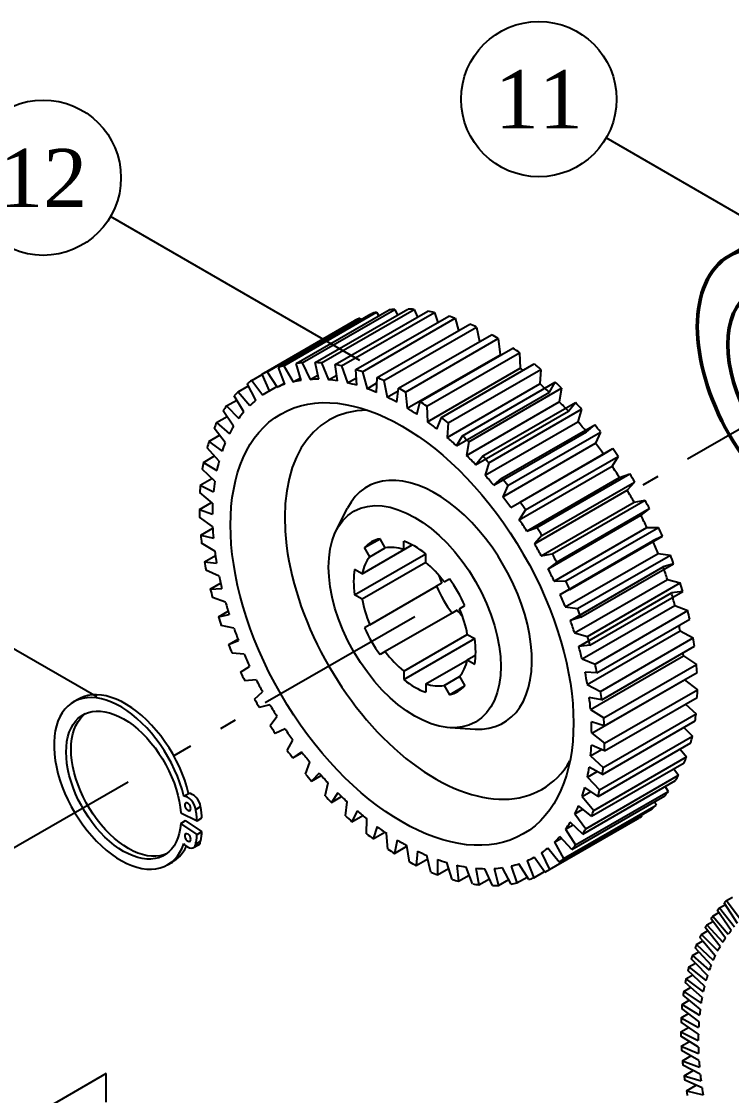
# Model space of a CAD drawing. Extents: x 985 to 3041, y -402 to 1051.
# Drawn here: x 1647.3 to 1852.9, y 88.7 to 400 of the extents above; entities that cross this region are included whole.
import ezdxf
from ezdxf.enums import TextEntityAlignment as Align

# ---------------------------------------------------------------- set-up
doc = ezdxf.new("R2010")
doc.units = 0
doc.header["$LTSCALE"] = 5
doc.linetypes.add('CENTER', pattern=[15, 10, -2, 1, -2])
for name, color, linetype in [('5', 3, 'CONTINUOUS'), ('6', 2, 'CONTINUOUS'), ('7', 4, 'CENTER'), ('P11-第四齒輪套管70x50.5x18', 3, 'CONTINUOUS'), ('P12-第四齒輪', 11, 'CONTINUOUS'), ('P13-C型扣環_S50', 12, 'CONTINUOUS'), ('P25-第二齒輪', 24, 'CONTINUOUS')]:
    doc.layers.add(name, color=color, linetype=linetype)
doc.layers.add('可見 (ISO)', color=7, linetype='CONTINUOUS', lineweight=50)
doc.styles.add('BEAR', font='Times New Roman.ttf')
doc.styles.get("Standard").update_dxf_attribs({"font": 'romans.shx', "bigfont": 'chineset.shx'})

# ---------------------------------------------------------------- blocks, each defined once
blk = doc.blocks.new('油封')
at = {"layer": '可見 (ISO)'}
for p, q in [((181.18, 220.55), (190.37, 225.86)), ((226.18, 142.61), (235.37, 147.92))]:
    blk.add_line(p, q, dxfattribs=at)
for major_axis, start_param, end_param in [((22.5, -38.97), 0, 3.141593), ((-16.25, 28.15), 0.286757, 2.854836)]:
    blk.add_ellipse((212.87, 186.89), major_axis=major_axis, ratio=0.57735, start_param=start_param, end_param=end_param, dxfattribs=at)
for major_axis in [(-22.5, 38.97), (-16.25, 28.15)]:
    blk.add_ellipse((203.68, 181.58), major_axis=major_axis, ratio=0.57735, dxfattribs=at)
blk = doc.blocks.new('件號')
at = {"layer": '5'}
blk.add_circle((0, 4), 4, dxfattribs=at)
at = {"layer": '6'}
blk.add_attdef('件號', text='', height=3, dxfattribs=at).set_placement((0, 4), align=Align.MIDDLE)

msp = doc.modelspace()

# ---------------------------------------------------------------- linework, layer by layer
at = {"layer": '5'}
for p, q in [((1865.9, 337.77), (1816.63, 366.22)), ((1745.31, 301.75), (1673.08, 343.45)), ((1669.08, 204.24), (1624.42, 230.03))]:
    msp.add_line(p, q, dxfattribs=at)
at = {"layer": '7'}
for p, q in [((1883.54, 298.14), (1823.22, 263.32)), ((1761.18, 227.5), (1691.38, 187.2)), ((1678.16, 179.56), (1634.2, 154.18)), ((1671.86, 95.09), (1545.81, 22.32)), ((1671.86, -63.18), (1671.86, 95.09))]:
    msp.add_line(p, q, dxfattribs=at)
at = {"layer": 'P12-第四齒輪'}
for p, q in [((1721.73, 299.75), (1748.6, 315.27)), ((1723.29, 300.19), (1750.16, 315.7)), ((1726.88, 300.87), (1753.75, 316.38)), ((1728.55, 301.04), (1755.42, 316.55)), ((1732.37, 301.13), (1759.24, 316.64)), ((1734.14, 301.03), (1761.01, 316.55)), ((1738.15, 300.53), (1765.02, 316.04)), ((1740, 300.17), (1766.87, 315.68)), ((1744.15, 299.08), (1771.02, 314.59)), ((1750.16, 315.7), (1750.76, 314.66)), ((1755.42, 316.55), (1756.24, 314.91)), ((1761.01, 316.55), (1761.97, 314.28)), ((1766.87, 315.68), (1767.87, 312.77)), ((1716.99, 297.8), (1743.86, 313.31)), ((1718.42, 298.49), (1745.29, 314.01)), ((1745.29, 314.01), (1745.6, 313.53)), ((1746.05, 298.45), (1772.92, 313.97)), ((1750.3, 296.79), (1777.17, 312.3)), ((1752.23, 295.91), (1779.1, 311.43)), ((1772.92, 313.97), (1773.89, 310.41)), ((1779.1, 311.43), (1779.93, 307.21)), ((1756.53, 293.7), (1783.4, 309.21)), ((1758.48, 292.57), (1785.35, 308.09)), ((1762.78, 289.83), (1789.65, 305.34)), ((1785.35, 308.09), (1785.9, 303.42)), ((1759.03, 287.9), (1785.9, 303.42)), ((1764.71, 288.47), (1791.58, 303.99)), ((1791.58, 303.99), (1791.72, 299.51)), ((1723.54, 294.84), (1721.73, 299.75)), ((1723.29, 300.19), (1725.98, 295.52)), ((1728.32, 295.96), (1726.88, 300.87)), ((1728.55, 301.04), (1730.94, 296.23)), ((1733.43, 296.29), (1732.37, 301.13)), ((1734.14, 301.03), (1736.2, 296.14)), ((1738.82, 295.81), (1738.15, 300.53)), ((1740, 300.17), (1741.7, 295.25)), ((1744.41, 294.54), (1744.15, 299.08)), ((1764.85, 283.99), (1791.72, 299.51)), ((1768.96, 285.23), (1795.83, 300.74)), ((1770.86, 283.66), (1797.73, 299.17)), ((1797.73, 299.17), (1797.47, 294.93)), ((1713.98, 295.97), (1717.02, 297.72)), ((1713.98, 295.97), (1717.18, 291.73)), ((1719.14, 292.92), (1716.99, 297.8)), ((1718.42, 298.49), (1721.37, 294.02)), ((1725.98, 295.52), (1728.09, 296.74)), ((1730.94, 296.23), (1733.16, 297.52)), ((1736.2, 296.14), (1738.58, 297.51)), ((1741.7, 295.25), (1744.29, 296.74)), ((1746.05, 298.45), (1747.38, 293.56)), ((1750.16, 292.48), (1750.3, 296.79)), ((1752.23, 295.91), (1753.18, 291.11)), ((1710.04, 292.64), (1713.04, 294.37)), ((1710.04, 292.64), (1713.44, 288.7)), ((1715.18, 290.25), (1712.7, 295.02)), ((1719.14, 292.92), (1721.28, 294.16)), ((1721.37, 294.02), (1723.41, 295.19)), ((1747.38, 293.56), (1750.25, 295.22)), ((1753.18, 291.11), (1756.44, 292.99)), ((1755.98, 289.66), (1756.53, 293.7)), ((1758.48, 292.57), (1759.03, 287.9)), ((1770.6, 279.42), (1797.47, 294.93)), ((1775.01, 279.95), (1801.88, 295.46)), ((1776.86, 278.18), (1803.73, 293.69)), ((1800.18, 292.51), (1801.88, 295.46)), ((1803.73, 293.69), (1803.07, 289.75)), ((1706.64, 288.56), (1709.63, 290.28)), ((1711.7, 286.83), (1708.93, 291.45)), ((1761.83, 286.11), (1762.78, 289.83)), ((1773.31, 277), (1800.18, 292.51)), ((1776.2, 274.23), (1803.07, 289.75)), ((1780.87, 274.06), (1807.74, 289.57)), ((1805.68, 287.05), (1807.74, 289.57)), ((1708.73, 282.72), (1705.7, 287.14)), ((1706.64, 288.56), (1710.21, 284.94)), ((1764.71, 288.47), (1764.85, 283.99)), ((1778.81, 271.54), (1805.68, 287.05)), ((1782.64, 272.11), (1809.51, 287.62)), ((1809.51, 287.62), (1808.45, 284)), ((1703.82, 283.75), (1706.83, 285.49)), ((1703.82, 283.75), (1707.5, 280.51)), ((1767.63, 281.88), (1768.96, 285.23)), ((1770.86, 283.66), (1770.6, 279.42)), ((1781.58, 268.49), (1808.45, 284)), ((1706.32, 277.96), (1703.06, 282.12)), ((1784.07, 265.56), (1810.94, 281.07)), ((1786.46, 267.61), (1813.33, 283.12)), ((1788.13, 265.5), (1815, 281.01)), ((1810.94, 281.07), (1813.33, 283.12)), ((1815, 281.01), (1813.56, 277.78)), ((1701.6, 278.29), (1704.68, 280.06)), ((1701.6, 278.29), (1705.37, 275.46)), ((1773.31, 277), (1775.01, 279.95)), ((1776.86, 278.18), (1776.2, 274.23)), ((1786.69, 262.26), (1813.56, 277.78)), ((1700.02, 272.22), (1703.19, 274.06)), ((1704.49, 272.61), (1701.04, 276.46)), ((1778.81, 271.54), (1780.87, 274.06)), ((1789.03, 259.12), (1815.9, 274.63)), ((1791.72, 260.68), (1818.59, 276.2)), ((1793.28, 258.44), (1820.15, 273.96)), ((1815.9, 274.63), (1818.59, 276.2)), ((1820.15, 273.96), (1818.34, 271.13)), ((1700.02, 272.22), (1703.83, 269.84)), ((1782.64, 272.11), (1781.58, 268.49)), ((1791.47, 255.61), (1818.34, 271.13)), ((1703.26, 266.72), (1699.66, 270.22)), ((1793.64, 252.3), (1820.51, 267.81)), ((1796.6, 253.36), (1823.47, 268.87)), ((1820.51, 267.81), (1823.47, 268.87)), ((1699.09, 265.63), (1702.41, 267.55)), ((1699.09, 265.63), (1702.89, 263.72)), ((1784.07, 265.56), (1786.46, 267.61)), ((1788.13, 265.5), (1786.69, 262.26)), ((1798.02, 251.01), (1824.89, 266.52)), ((1824.89, 266.52), (1822.74, 264.14)), ((1702.65, 260.36), (1698.93, 263.48)), ((1795.87, 248.62), (1822.74, 264.14)), ((1698.82, 258.58), (1702.34, 260.61)), ((1698.82, 258.58), (1702.57, 257.16)), ((1738.46, 252.46), (1741.74, 258.94)), ((1789.03, 259.12), (1791.72, 260.68)), ((1793.28, 258.44), (1791.47, 255.61)), ((1797.83, 245.17), (1824.7, 260.68)), ((1801.03, 245.71), (1827.9, 261.23)), ((1802.31, 243.28), (1829.18, 258.8)), ((1824.7, 260.68), (1827.9, 261.23)), ((1829.18, 258.8), (1826.7, 256.88)), ((1702.65, 253.6), (1698.87, 256.3)), ((1799.83, 241.37), (1826.7, 256.88)), ((1699.21, 251.15), (1702.67, 253.15)), ((1793.64, 252.3), (1796.6, 253.36)), ((1801.57, 237.82), (1828.44, 253.33)), ((1804.97, 237.84), (1831.84, 253.35)), ((1828.44, 253.33), (1831.84, 253.35)), ((1699.21, 251.15), (1702.88, 250.24)), ((1746.64, 247.5), (1751.14, 250.09)), ((1752.66, 247.45), (1751.14, 250.09)), ((1758, 246.92), (1758, 249.41)), ((1798.02, 251.01), (1795.87, 248.62)), ((1803.31, 233.94), (1830.18, 249.45)), ((1806.08, 235.36), (1832.95, 250.87)), ((1832.95, 250.87), (1830.18, 249.45)), ((1703.28, 246.53), (1699.47, 248.77)), ((1745.95, 239.96), (1760.43, 248.32)), ((1748.16, 244.85), (1746.64, 247.5)), ((1748.16, 244.85), (1752.66, 247.45)), ((1700.27, 243.43), (1703.45, 245.27)), ((1700.27, 243.43), (1703.8, 243.04)), ((1743.79, 233.86), (1764.36, 245.74)), ((1764.36, 243.24), (1745.95, 232.62)), ((1764.36, 243.24), (1764.36, 245.74)), ((1797.83, 245.17), (1801.03, 245.71)), ((1802.31, 243.28), (1799.83, 241.37)), ((1804.8, 230.33), (1831.67, 245.84)), ((1808.37, 229.83), (1835.24, 245.34)), ((1809.31, 227.32), (1836.18, 242.83)), ((1831.67, 245.84), (1835.24, 245.34)), ((1836.18, 242.83), (1833.15, 241.92)), ((1704.52, 239.21), (1700.73, 240.98)), ((1745.95, 239.96), (1743.79, 241.21)), ((1806.28, 226.41), (1833.15, 241.92)), ((1701.97, 235.51), (1704.96, 237.23)), ((1769.02, 237.22), (1767.5, 236.34)), ((1769.7, 237.61), (1771.23, 238.49)), ((1801.57, 237.82), (1804.97, 237.84)), ((1807.51, 222.78), (1834.38, 238.29)), ((1811.19, 221.76), (1838.06, 237.27)), ((1834.38, 238.29), (1838.06, 237.27)), ((1701.97, 235.51), (1705.33, 235.64)), ((1745.95, 232.62), (1743.79, 233.86)), ((1748.16, 225.18), (1767.5, 236.34)), ((1806.08, 235.36), (1803.31, 233.94)), ((1808.69, 218.86), (1835.56, 234.38)), ((1811.95, 219.26), (1838.82, 234.77)), ((1838.82, 234.77), (1835.56, 234.38)), ((1706.36, 231.74), (1702.63, 233.01)), ((1774.2, 229.82), (1775.73, 230.7)), ((1804.8, 230.33), (1808.37, 229.83)), ((1809.64, 215.26), (1836.51, 230.77)), ((1836.51, 230.77), (1840.28, 229.25)), ((1704.31, 227.47), (1707.15, 229.11)), ((1704.31, 227.47), (1707.46, 228.12)), ((1772, 228.55), (1752.66, 217.38)), ((1773.52, 229.43), (1772, 228.55)), ((1809.31, 227.32), (1806.28, 226.41)), ((1813.41, 213.74), (1840.28, 229.25)), ((1708.79, 224.2), (1705.16, 224.96)), ((1748.16, 225.18), (1746.64, 224.3)), ((1813.97, 211.26), (1840.84, 226.78)), ((1707.24, 219.4), (1709.99, 220.99)), ((1758, 211.75), (1776.41, 222.38)), ((1758, 209.26), (1778.57, 221.13)), ((1776.41, 222.38), (1778.57, 221.13)), ((1807.51, 222.78), (1811.19, 221.76)), ((1811.18, 207.86), (1838.06, 223.37)), ((1814.99, 205.84), (1841.86, 221.36)), ((1838.06, 223.37), (1841.86, 221.36)), ((1707.24, 219.4), (1710.15, 220.57)), ((1811.95, 219.26), (1808.69, 218.86)), ((1815.35, 203.43), (1842.22, 218.94)), ((1711.76, 216.67), (1708.27, 216.91)), ((1752.66, 217.38), (1751.14, 216.5)), ((1764.36, 208.08), (1776.38, 214.9)), ((1776.41, 215.03), (1778.84, 216.44)), ((1776.41, 215.03), (1778.57, 213.78)), ((1809.64, 215.26), (1813.41, 213.74)), ((1812.12, 200.65), (1838.99, 216.17)), ((1838.99, 216.17), (1842.79, 213.69)), ((1710.75, 211.41), (1713.38, 213.08)), ((1758, 211.75), (1758, 209.26)), ((1815.92, 198.17), (1842.79, 213.69)), ((1715.25, 209.23), (1711.95, 208.95)), ((1769.7, 207.55), (1774.2, 210.15)), ((1774.2, 210.15), (1775.73, 207.5)), ((1813.97, 211.26), (1810.52, 211.39)), ((1812.44, 193.73), (1839.31, 209.24)), ((1816.08, 195.85), (1842.95, 211.36)), ((1839.31, 209.24), (1843.06, 206.32)), ((1714.78, 203.57), (1717.1, 205.72)), ((1764.36, 208.08), (1764.36, 205.58)), ((1769.7, 207.55), (1771.23, 204.9)), ((1771.23, 204.9), (1775.73, 207.5)), ((1811.18, 207.86), (1814.99, 205.84)), ((1816.19, 190.81), (1843.06, 206.32)), ((1815.35, 203.43), (1811.75, 204.08)), ((1816.14, 188.6), (1843.01, 204.11)), ((1719.22, 201.98), (1716.14, 201.18)), ((1812.12, 200.65), (1815.92, 198.17)), ((1815.8, 183.84), (1842.67, 199.35)), ((1839.59, 202.14), (1842.67, 199.35)), ((1719.3, 195.98), (1721.29, 198.59)), ((1816.08, 195.85), (1812.36, 197.01)), ((1815.54, 181.76), (1842.41, 197.28)), ((1723.63, 195), (1720.8, 193.69)), ((1771.44, 195.34), (1778.68, 194.94)), ((1812.44, 193.73), (1816.19, 190.81)), ((1839.17, 195.4), (1841.61, 192.85)), ((1724.26, 188.73), (1725.88, 191.76)), ((1816.14, 188.6), (1812.36, 190.26)), ((1814.28, 175.42), (1841.15, 190.94)), ((1814.74, 177.34), (1841.61, 192.85)), ((1728.42, 188.36), (1725.88, 186.55)), ((1725.88, 186.55), (1728.6, 188.12)), ((1812.13, 187.16), (1815.28, 188.98)), ((1812.13, 187.16), (1815.8, 183.84)), ((1813.04, 171.38), (1839.91, 186.9)), ((1838.03, 189.14), (1839.91, 186.9)), ((1729.58, 181.89), (1730.84, 185.32)), ((1815.54, 181.76), (1811.73, 183.91)), ((1812.38, 169.65), (1839.25, 185.17)), ((1733.53, 182.14), (1731.31, 179.85)), ((1731.31, 179.85), (1734.12, 181.48)), ((1810.7, 166.04), (1837.57, 181.55)), ((1811.21, 181.03), (1814, 182.63)), ((1811.21, 181.03), (1814.74, 177.34)), ((1836.21, 183.41), (1837.57, 181.55)), ((1735.23, 175.54), (1736.09, 179.32)), ((1809.85, 164.51), (1836.72, 180.02)), ((1814.28, 175.42), (1810.49, 178.03)), ((1833.73, 178.3), (1834.64, 176.88)), ((1738.92, 176.41), (1737.04, 173.67)), ((1737.04, 173.67), (1739.98, 175.37)), ((1806.74, 160.06), (1833.61, 175.57)), ((1807.77, 161.37), (1834.64, 176.88)), ((1809.68, 175.4), (1812.2, 176.85)), ((1809.68, 175.4), (1813.04, 171.38)), ((1741.13, 169.75), (1741.59, 173.85)), ((1744.52, 171.23), (1743, 168.08)), ((1803.06, 156.35), (1829.93, 171.86)), ((1804.26, 157.42), (1831.13, 172.93)), ((1807.55, 170.33), (1809.89, 171.68)), ((1812.38, 169.65), (1808.65, 172.69)), ((1830.62, 173.85), (1831.13, 172.93)), ((1743, 168.08), (1746.13, 169.89)), ((1747.21, 164.6), (1747.27, 168.96)), ((1798.87, 153.42), (1825.74, 168.93)), ((1800.23, 154.24), (1827.1, 169.76)), ((1807.55, 170.33), (1810.7, 166.04)), ((1826.92, 170.12), (1827.1, 169.76)), ((1750.27, 166.67), (1749.13, 163.13)), ((1749.13, 163.13), (1752.51, 165.09)), ((1804.86, 165.89), (1807.06, 167.15)), ((1804.86, 165.89), (1807.77, 161.37)), ((1809.85, 164.51), (1806.22, 167.94)), ((1753.41, 160.13), (1753.06, 164.72)), ((1756.1, 162.78), (1755.35, 158.89)), ((1801.64, 162.12), (1803.72, 163.33)), ((1801.64, 162.12), (1804.26, 157.42)), ((1806.74, 160.06), (1803.25, 163.84)), ((1755.35, 158.89), (1758.94, 160.96)), ((1759.66, 156.41), (1758.91, 161.15)), ((1761.95, 159.59), (1761.6, 155.41)), ((1797.91, 159.07), (1800.23, 154.24)), ((1803.06, 156.35), (1799.76, 160.44)), ((1761.6, 155.41), (1764.97, 157.35)), ((1765.88, 153.46), (1764.74, 158.32)), ((1767.74, 157.15), (1767.8, 152.71)), ((1772.01, 151.33), (1770.49, 156.25)), ((1794.21, 151.3), (1791.38, 155.88)), ((1793.72, 156.77), (1795.71, 151.87)), ((1798.87, 153.42), (1795.79, 157.78)), ((1767.8, 152.71), (1771.01, 154.56)), ((1773.42, 155.48), (1773.88, 150.84)), ((1773.88, 150.84), (1776.98, 152.63)), ((1777.97, 150.04), (1776.09, 154.95)), ((1778.92, 154.6), (1779.78, 149.82)), ((1783.7, 149.61), (1781.48, 154.46)), ((1784.17, 154.52), (1785.43, 149.65)), ((1789.13, 150.03), (1786.59, 154.77)), ((1789.13, 155.25), (1790.75, 150.33)), ((1795.71, 151.87), (1798.73, 153.62)), ((1779.78, 149.82), (1782.8, 151.56)), ((1785.43, 149.65), (1788.41, 151.37)), ((1790.75, 150.33), (1793.74, 152.06))]:
    msp.add_line(p, q, dxfattribs=at)
for centre, major_axis, start_param, end_param in [((1784.38, 240.89), (-41.5, 71.88), -0.162997, -0.129863), ((1784.38, 240.89), (-41.5, 71.88), -0.269492, -0.236358), ((1784.38, 240.89), (-41.5, 71.88), -0.375987, -0.342852), ((1784.38, 240.89), (-41.5, 71.88), -0.482481, -0.449347), ((1784.38, 240.89), (-41.5, 71.88), -0.588976, -0.555842), ((1784.38, 240.89), (-41.5, 71.88), -0.056503, -0.023368), ((1784.38, 240.89), (-41.5, 71.88), -0.695471, -0.662336), ((1784.38, 240.89), (-41.5, 71.88), -0.801965, -0.768831), ((1784.38, 240.89), (-41.5, 71.88), -0.90846, -0.875326), ((1784.38, 240.89), (-38.84, 67.28), -0.816792, -0.813077), ((1757.51, 225.38), (-41.5, 71.88), -0.162997, -0.129863), ((1757.51, 225.38), (-41.5, 71.88), -0.269492, -0.236358), ((1757.51, 225.38), (-41.5, 71.88), -0.375987, -0.342852), ((1757.51, 225.38), (-41.5, 71.88), -0.482481, -0.449347), ((1757.51, 225.38), (-41.5, 71.88), -0.588976, -0.555842), ((1784.38, 240.89), (-38.84, 67.28), -0.935399, -0.919571), ((1784.38, 240.89), (-41.5, 71.88), -1.014955, -0.98182), ((1757.51, 225.38), (-41.5, 71.88), 0.049992, 0.083126), ((1757.51, 225.38), (-41.5, 71.88), -0.056503, -0.023368), ((1757.51, 225.38), (-38.84, 67.28), -0.225246, -0.174109), ((1757.51, 225.38), (-38.84, 67.28), -0.331741, -0.280603), ((1757.51, 225.38), (-38.84, 67.28), -0.438236, -0.387098), ((1757.51, 225.38), (-41.5, 71.88), -0.695471, -0.662336), ((1757.51, 225.38), (-41.5, 71.88), 0.156487, 0.189621), ((1757.51, 225.38), (-38.84, 67.28), -0.012257, 0.038881), ((1757.51, 225.38), (-38.84, 67.28), -0.118752, -0.067614), ((1757.51, 225.38), (-38.84, 67.28), -0.54473, -0.493593), ((1757.51, 225.38), (-38.84, 67.28), -0.651225, -0.600087), ((1757.51, 225.38), (-41.5, 71.88), -0.801965, -0.768831), ((1784.38, 240.89), (-38.84, 67.28), -1.077204, -1.026066), ((1784.38, 240.89), (-41.5, 71.88), -1.121449, -1.088315), ((1757.51, 225.38), (-38.84, 67.28), 0.094238, 0.145375), ((1757.51, 225.38), (-38.84, 67.28), -0.75772, -0.706582), ((1757.51, 225.38), (-41.5, 71.88), -0.90846, -0.875326), ((1784.38, 240.89), (-38.84, 67.28), -1.183698, -1.132561), ((1784.38, 240.89), (-41.5, 71.88), -1.227944, -1.19481), ((1757.51, 225.38), (-41.5, 71.88), 0.262981, 0.296116), ((1757.51, 225.38), (-38.84, 67.28), 0.200732, 0.25187), ((1767.19, 230.97), (-30.87, 53.48), -0.31733, 3.458922), ((1757.51, 225.38), (-38.84, 67.28), -0.864214, -0.813077), ((1757.51, 225.38), (-41.5, 71.88), 0.369476, 0.40261), ((1757.51, 225.38), (-38.84, 67.28), -0.970709, -0.919571), ((1757.51, 225.38), (-41.5, 71.88), -1.014955, -0.98182), ((1784.38, 240.89), (-38.84, 67.28), -1.290193, -1.239055), ((1757.51, 225.38), (-38.84, 67.28), 0.307227, 0.358365), ((1784.38, 240.89), (-41.5, 71.88), -1.334439, -1.301304), ((1757.51, 225.38), (-41.5, 71.88), 0.475971, 0.509105), ((1757.51, 225.38), (-38.84, 67.28), 0.413722, 0.464859), ((1757.51, 225.38), (-38.84, 67.28), -1.077204, -1.026066), ((1757.51, 225.38), (-41.5, 71.88), -1.121449, -1.088315), ((1784.38, 240.89), (-38.84, 67.28), -1.396688, -1.34555), ((1757.51, 225.38), (-38.84, 67.28), -1.183698, -1.132561), ((1757.51, 225.38), (-41.5, 71.88), -1.227944, -1.19481), ((1784.38, 240.89), (-41.5, 71.88), -1.440933, -1.407799), ((1757.51, 225.38), (-41.5, 71.88), 0.582465, 0.6156), ((1757.51, 225.38), (-38.84, 67.28), 0.520216, 0.571354), ((1784.38, 240.89), (-38.84, 67.28), -1.503182, -1.452045), ((1767.19, 230.97), (-19.75, 34.21), 2.780226, 6.644552), ((1757.51, 225.38), (-38.84, 67.28), -1.290193, -1.239055), ((1784.38, 240.89), (-41.5, 71.88), -1.547428, -1.514294), ((1757.51, 225.38), (-41.5, 71.88), 0.68896, 0.722094), ((1757.51, 225.38), (-38.84, 67.28), 0.626711, 0.677849), ((1757.51, 225.38), (-41.5, 71.88), -1.334439, -1.301304), ((1757.51, 225.38), (-38.84, 67.28), -1.396688, -1.34555), ((1784.38, 240.89), (-38.84, 67.28), -1.609677, -1.558539), ((1757.51, 225.38), (-41.5, 71.88), 0.795455, 0.828589), ((1757.51, 225.38), (-38.84, 67.28), 0.733206, 0.784343), ((1757.51, 225.38), (-41.5, 71.88), -1.440933, -1.407799), ((1784.38, 240.89), (-41.5, 71.88), -1.653923, -1.620788), ((1757.51, 225.38), (-38.84, 67.28), -1.503182, -1.452045), ((1784.38, 240.89), (-38.84, 67.28), -1.716172, -1.665034), ((1757.51, 225.38), (-38.84, 67.28), 0.8397, 0.890838), ((1757.51, 225.38), (-41.5, 71.88), -1.547428, -1.514294), ((1784.38, 240.89), (-41.5, 71.88), -1.760417, -1.727283), ((1757.51, 225.38), (-41.5, 71.88), 0.901949, 0.935084), ((1761.18, 227.5), (-12.5, 21.65), -0.180986, 0.180986), ((1761.18, 227.5), (-12.5, 21.65), -0.966385, -0.604412), ((1784.38, 240.89), (-38.84, 67.28), -1.822666, -1.771529), ((1757.51, 225.38), (-38.84, 67.28), 0.946195, 0.997333), ((1761.18, 227.5), (-11, 19.05), -0.579399, -0.205999), ((1757.51, 225.38), (-38.84, 67.28), -1.609677, -1.558539), ((1757.51, 225.38), (-41.5, 71.88), 1.008444, 1.041578), ((1761.18, 227.5), (-11, 19.05), 0.205999, 0.579399), ((1761.18, 227.5), (-11, 19.05), -1.364797, -0.991397), ((1757.51, 225.38), (-41.5, 71.88), -1.653923, -1.620788), ((1784.38, 240.89), (-41.5, 71.88), -1.866912, -1.833778), ((1761.18, 227.5), (-12.5, 21.65), 0.604412, 0.966385), ((1757.51, 225.38), (-38.84, 67.28), -1.716172, -1.665034), ((1784.38, 240.89), (-38.84, 67.28), -1.929161, -1.878023), ((1757.51, 225.38), (-38.84, 67.28), 1.05269, 1.103827), ((1782.04, 239.54), (-11, 19.05), 1.247414, 1.364797), ((1761.18, 227.5), (-12.5, 21.65), -1.751783, -1.38981), ((1757.51, 225.38), (-41.5, 71.88), -1.760417, -1.727283), ((1784.38, 240.89), (-41.5, 71.88), -1.973407, -1.940272), ((1757.51, 225.38), (-41.5, 71.88), 1.114939, 1.148073), ((1782.04, 239.54), (-12.5, 21.65), 1.38981, 1.751783), ((1757.51, 225.38), (-38.84, 67.28), -1.822666, -1.771529), ((1784.38, 240.89), (-38.84, 67.28), -2.035656, -1.984518), ((1757.51, 225.38), (-38.84, 67.28), 1.159184, 1.210322), ((1761.18, 227.5), (-11, 19.05), 0.991397, 1.364797), ((1757.51, 225.38), (-41.5, 71.88), 1.221433, 1.254568), ((1782.04, 239.54), (-11, 19.05), 1.776796, 1.894179), ((1761.18, 227.5), (-11, 19.05), -2.150195, -1.776796), ((1757.51, 225.38), (-41.5, 71.88), -1.866912, -1.833778), ((1784.38, 240.89), (-41.5, 71.88), -2.079901, -2.046767), ((1757.51, 225.38), (-38.84, 67.28), 1.265679, 1.316817), ((1761.18, 227.5), (-12.5, 21.65), 1.38981, 1.751783), ((1757.51, 225.38), (-38.84, 67.28), -1.929161, -1.878023), ((1784.38, 240.89), (-38.84, 67.28), -2.14215, -2.118497), ((1761.18, 227.5), (-12.5, 21.65), -2.537181, -2.175208), ((1757.51, 225.38), (-41.5, 71.88), -1.973407, -1.940272), ((1784.38, 240.89), (-41.5, 71.88), -2.186396, -2.153262), ((1757.51, 225.38), (-41.5, 71.88), 1.327928, 1.361062), ((1757.51, 225.38), (-38.84, 67.28), -2.035656, -1.984518), ((1757.51, 225.38), (-38.84, 67.28), 1.372174, 1.423311), ((1761.18, 227.5), (-11, 19.05), 1.776796, 2.150195), ((1761.18, 227.5), (-11, 19.05), -2.935593, -2.562194), ((1784.38, 240.89), (-38.84, 67.28), -2.248645, -2.235639), ((1757.51, 225.38), (-41.5, 71.88), -2.079901, -2.046767), ((1784.38, 240.89), (-41.5, 71.88), -2.292891, -2.259756), ((1757.51, 225.38), (-41.5, 71.88), 1.434423, 1.467557), ((1757.51, 225.38), (-38.84, 67.28), 1.478668, 1.529806), ((1761.18, 227.5), (-12.5, 21.65), 2.175208, 2.537181), ((1757.51, 225.38), (-38.84, 67.28), -2.14215, -2.091013), ((1761.18, 227.5), (-11, 19.05), 2.562194, 2.935593), ((1761.18, 227.5), (-12.5, 21.65), 2.960606, 3.322579), ((1757.51, 225.38), (-41.5, 71.88), -2.186396, -2.153262), ((1784.38, 240.89), (-41.5, 71.88), -2.399385, -2.366251), ((1757.51, 225.38), (-41.5, 71.88), 1.540917, 1.574052), ((1757.51, 225.38), (-38.84, 67.28), -2.248645, -2.197507), ((1757.51, 225.38), (-38.84, 67.28), 1.585163, 1.636301), ((1784.38, 240.89), (-41.5, 71.88), -2.50588, -2.472746), ((1757.51, 225.38), (-38.84, 67.28), -2.35514, -2.304002), ((1757.51, 225.38), (-41.5, 71.88), -2.292891, -2.259756), ((1757.51, 225.38), (-41.5, 71.88), 1.647412, 1.680546), ((1757.51, 225.38), (-38.84, 67.28), 1.691658, 1.742795), ((1757.51, 225.38), (-38.84, 67.28), -2.461634, -2.410497), ((1757.51, 225.38), (-41.5, 71.88), -2.399385, -2.366251), ((1784.38, 240.89), (-41.5, 71.88), -2.612375, -2.57924), ((1757.51, 225.38), (-41.5, 71.88), 1.753907, 1.787041), ((1757.51, 225.38), (-38.84, 67.28), 1.798152, 1.84929), ((1784.38, 240.89), (-41.5, 71.88), -2.718869, -2.685735), ((1757.51, 225.38), (-38.84, 67.28), -2.568129, -2.516991), ((1757.51, 225.38), (-41.5, 71.88), -2.50588, -2.472746), ((1757.51, 225.38), (-41.5, 71.88), 1.860401, 1.893536), ((1757.51, 225.38), (-38.84, 67.28), 1.904647, 1.955785), ((1784.38, 240.89), (-41.5, 71.88), -2.825364, -2.79223), ((1757.51, 225.38), (-38.84, 67.28), -2.674624, -2.623486), ((1757.51, 225.38), (-41.5, 71.88), 1.966896, 2.00003), ((1757.51, 225.38), (-38.84, 67.28), 2.011142, 2.062279), ((1757.51, 225.38), (-41.5, 71.88), -2.612375, -2.57924), ((1784.38, 240.89), (-41.5, 71.88), -2.931859, -2.898724), ((1757.51, 225.38), (-38.84, 67.28), 2.117636, 2.168774), ((1757.51, 225.38), (-38.84, 67.28), -2.781118, -2.729981), ((1757.51, 225.38), (-41.5, 71.88), -2.718869, -2.685735), ((1784.38, 240.89), (-41.5, 71.88), -3.038353, -3.005219), ((1757.51, 225.38), (-41.5, 71.88), 2.073391, 2.106525), ((1784.38, 240.89), (-41.5, 71.88), 3.138337, 3.171472), ((1757.51, 225.38), (-38.84, 67.28), 2.224131, 2.275269), ((1757.51, 225.38), (-38.84, 67.28), -2.887613, -2.836475), ((1757.51, 225.38), (-41.5, 71.88), -2.825364, -2.79223), ((1757.51, 225.38), (-41.5, 71.88), 2.179885, 2.21302), ((1757.51, 225.38), (-38.84, 67.28), 2.330626, 2.381763), ((1757.51, 225.38), (-38.84, 67.28), -2.994108, -2.94297), ((1757.51, 225.38), (-41.5, 71.88), 2.28638, 2.319514), ((1757.51, 225.38), (-38.84, 67.28), 2.43712, 2.488258), ((1757.51, 225.38), (-38.84, 67.28), -3.100602, -3.049465), ((1757.51, 225.38), (-41.5, 71.88), -2.931859, -2.898724), ((1757.51, 225.38), (-41.5, 71.88), 2.392875, 2.426009), ((1757.51, 225.38), (-38.84, 67.28), 2.543615, 2.594753), ((1757.51, 225.38), (-38.84, 67.28), 2.969594, 3.020731), ((1757.51, 225.38), (-38.84, 67.28), 3.076088, 3.127226), ((1757.51, 225.38), (-41.5, 71.88), -3.038353, -3.005219), ((1757.51, 225.38), (-41.5, 71.88), 2.499369, 2.532504), ((1757.51, 225.38), (-38.84, 67.28), 2.65011, 2.701247), ((1757.51, 225.38), (-38.84, 67.28), 2.756604, 2.807742), ((1757.51, 225.38), (-38.84, 67.28), 2.863099, 2.914237), ((1757.51, 225.38), (-41.5, 71.88), 3.138337, 3.171472), ((1757.51, 225.38), (-41.5, 71.88), 2.605864, 2.638998), ((1757.51, 225.38), (-41.5, 71.88), 2.712359, 2.745493), ((1757.51, 225.38), (-41.5, 71.88), 2.818853, 2.851988), ((1757.51, 225.38), (-41.5, 71.88), 2.925348, 2.958482), ((1757.51, 225.38), (-41.5, 71.88), 3.031843, 3.064977)]:
    msp.add_ellipse(centre, major_axis=major_axis, ratio=0.57735, start_param=start_param, end_param=end_param, dxfattribs=at)
for centre, major_axis in [((1757.51, 225.38), (-35.12, 60.84)), ((1761.18, 227.5), (-17.62, 30.53))]:
    msp.add_ellipse(centre, major_axis=major_axis, ratio=0.57735, dxfattribs=at)
at = {"layer": 'P13-C型扣環_S50'}
for p, q in [((1663.76, 203.61), (1662.35, 202.8)), ((1694.3, 175.48), (1695.71, 176.29)), ((1697.76, 171.64), (1699.18, 172.45)), ((1693.42, 170.66), (1698.14, 168.37)), ((1693.42, 167.59), (1694.83, 168.4)), ((1699.55, 165.24), (1694.83, 168.4)), ((1698.14, 168.37), (1699.55, 169.19)), ((1698.14, 164.42), (1693.42, 167.59)), ((1698.14, 164.42), (1699.55, 165.24)), ((1697.76, 161.6), (1699.18, 162.41)), ((1697.12, 160.59), (1698.53, 161.41)), ((1689.59, 155.6), (1691.01, 156.41))]:
    msp.add_line(p, q, dxfattribs=at)
for points in [[(1694.3, 175.48), (1693.79, 177.39), (1693.16, 179.32), (1692.44, 181.24), (1691.62, 183.15), (1690.7, 185.04), (1689.69, 186.9), (1688.6, 188.71), (1687.44, 190.46), (1686.21, 192.14), (1684.91, 193.75), (1683.56, 195.26), (1682.17, 196.69), (1680.74, 198), (1679.28, 199.21), (1677.8, 200.29), (1676.31, 201.25), (1674.82, 202.07), (1673.33, 202.76), (1671.86, 203.31), (1670.42, 203.71), (1669.01, 203.96), (1667.64, 204.07), (1666.32, 204.03), (1665.06, 203.83), (1663.86, 203.49), (1662.74, 203.01), (1661.69, 202.38), (1660.73, 201.61), (1659.87, 200.71), (1659.09, 199.68), (1658.43, 198.52), (1657.86, 197.25), (1657.41, 195.87), (1657.06, 194.4), (1656.83, 192.83), (1656.72, 191.17), (1656.72, 189.45), (1656.83, 187.66), (1657.06, 185.83), (1657.41, 183.95), (1657.86, 182.05), (1658.43, 180.13), (1659.09, 178.2), (1659.87, 176.28), (1660.73, 174.38), (1661.69, 172.5), (1662.74, 170.67), (1663.86, 168.88), (1665.06, 167.16), (1666.32, 165.51), (1667.64, 163.95), (1669.01, 162.47), (1670.42, 161.1), (1671.86, 159.83), (1673.33, 158.68), (1674.82, 157.65), (1676.31, 156.75), (1677.8, 155.99), (1679.28, 155.37), (1680.74, 154.89), (1682.17, 154.55), (1683.56, 154.36), (1684.91, 154.32), (1686.21, 154.44), (1687.44, 154.7), (1688.6, 155.1), (1689.69, 155.65), (1690.7, 156.35), (1691.62, 157.18), (1692.44, 158.14), (1693.16, 159.23), (1693.79, 160.43), (1694.3, 161.75)], [(1695.71, 176.29), (1695.2, 178.21), (1694.58, 180.13), (1693.85, 182.06), (1693.03, 183.97), (1692.11, 185.86), (1691.11, 187.71), (1690.02, 189.52), (1688.85, 191.27), (1687.62, 192.96), (1686.33, 194.56), (1684.98, 196.08), (1683.58, 197.5), (1682.15, 198.82), (1680.69, 200.02), (1679.21, 201.11), (1677.72, 202.06), (1676.23, 202.89), (1674.75, 203.58), (1673.28, 204.12), (1671.83, 204.53), (1670.42, 204.78), (1669.05, 204.89), (1667.73, 204.84), (1666.47, 204.65), (1665.27, 204.31), (1664.15, 203.82), (1663.76, 203.61)], [(1693.42, 167.59), (1693.25, 166.11), (1692.97, 164.71), (1692.58, 163.42), (1692.09, 162.22), (1691.49, 161.14), (1690.78, 160.18), (1689.99, 159.35), (1689.1, 158.65), (1688.13, 158.08), (1687.08, 157.66), (1685.97, 157.38), (1684.79, 157.25), (1683.55, 157.26), (1682.27, 157.42), (1680.96, 157.72), (1679.61, 158.17), (1678.25, 158.76), (1676.88, 159.49), (1675.5, 160.34), (1674.14, 161.32), (1672.79, 162.42), (1671.47, 163.64), (1670.19, 164.95), (1668.96, 166.36), (1667.78, 167.85), (1666.66, 169.42), (1665.61, 171.05), (1664.64, 172.74), (1663.75, 174.46), (1662.95, 176.21), (1662.24, 177.98), (1661.64, 179.76), (1661.14, 181.52), (1660.75, 183.27), (1660.46, 184.99), (1660.29, 186.66), (1660.24, 188.28), (1660.29, 189.83), (1660.46, 191.31), (1660.75, 192.7), (1661.14, 193.99), (1661.64, 195.18), (1662.24, 196.26), (1662.95, 197.22), (1663.75, 198.05), (1664.64, 198.74), (1665.61, 199.3), (1666.66, 199.72), (1667.78, 200), (1668.96, 200.13), (1670.19, 200.11), (1671.47, 199.95), (1672.79, 199.64), (1674.14, 199.19), (1675.5, 198.59), (1676.88, 197.86), (1678.25, 197), (1679.61, 196.02), (1680.96, 194.91), (1682.27, 193.7), (1683.55, 192.38), (1684.79, 190.97), (1685.97, 189.47), (1687.08, 187.9), (1688.13, 186.27), (1689.1, 184.59), (1689.99, 182.86), (1690.78, 181.11), (1691.49, 179.34), (1692.09, 177.56), (1692.58, 175.8), (1692.97, 174.05), (1693.25, 172.33), (1693.42, 170.66)], [(1689.29, 158.78), (1688.5, 158.48), (1687.38, 158.2), (1686.2, 158.06), (1684.97, 158.08), (1683.69, 158.23), (1682.37, 158.54), (1681.03, 158.99), (1679.66, 159.58), (1678.29, 160.3), (1676.92, 161.16), (1675.55, 162.14), (1674.21, 163.24), (1672.89, 164.45), (1671.61, 165.77), (1670.37, 167.18), (1669.19, 168.67), (1668.07, 170.24), (1667.02, 171.87), (1666.05, 173.55), (1665.16, 175.28), (1664.36, 177.03), (1663.66, 178.8), (1663.05, 180.57), (1662.55, 182.34), (1662.16, 184.09), (1661.88, 185.8), (1661.71, 187.48), (1661.65, 189.1), (1661.71, 190.65), (1661.88, 192.13), (1662.16, 193.52), (1662.55, 194.81), (1663.05, 196), (1663.66, 197.08), (1664.36, 198.03), (1665.16, 198.86), (1665.83, 199.41)], [(1697.76, 171.64), (1697.59, 172.34), (1697.3, 173.05), (1696.9, 173.73), (1696.43, 174.33), (1695.91, 174.83), (1695.36, 175.2), (1694.81, 175.42), (1694.3, 175.48)], [(1699.18, 172.45), (1699, 173.16), (1698.71, 173.87), (1698.32, 174.55), (1697.85, 175.15), (1697.32, 175.65), (1696.77, 176.02), (1696.23, 176.24), (1695.71, 176.29)], [(1696.33, 171.91), (1696.27, 172.31), (1696.1, 172.73), (1695.84, 173.11), (1695.52, 173.39), (1695.2, 173.54), (1694.91, 173.54), (1694.69, 173.39), (1694.57, 173.11), (1694.57, 172.73), (1694.69, 172.32), (1694.91, 171.91), (1695.2, 171.58), (1695.52, 171.36), (1695.84, 171.28), (1696.1, 171.36), (1696.27, 171.58), (1696.33, 171.91)], [(1698.14, 168.37), (1698.11, 168.77), (1698.08, 169.18), (1698.04, 169.58), (1697.99, 169.99), (1697.94, 170.4), (1697.89, 170.81), (1697.83, 171.22), (1697.76, 171.64)], [(1699.55, 169.19), (1699.53, 169.59), (1699.49, 169.99), (1699.45, 170.4), (1699.41, 170.81), (1699.36, 171.21), (1699.3, 171.63), (1699.24, 172.04), (1699.18, 172.45)], [(1699.18, 162.41), (1699.24, 162.75), (1699.3, 163.1), (1699.36, 163.44), (1699.41, 163.79), (1699.45, 164.15), (1699.49, 164.51), (1699.53, 164.87), (1699.55, 165.24)], [(1696.33, 162.98), (1696.27, 163.38), (1696.1, 163.8), (1695.84, 164.18), (1695.52, 164.46), (1695.2, 164.61), (1694.91, 164.61), (1694.69, 164.46), (1694.57, 164.18), (1694.57, 163.81), (1694.69, 163.39), (1694.91, 162.98), (1695.2, 162.65), (1695.52, 162.43), (1695.84, 162.35), (1696.1, 162.43), (1696.27, 162.65), (1696.33, 162.98)], [(1697.76, 161.6), (1697.83, 161.94), (1697.89, 162.28), (1697.94, 162.63), (1697.99, 162.98), (1698.04, 163.33), (1698.08, 163.69), (1698.11, 164.06), (1698.14, 164.42)], [(1698.53, 161.41), (1698.71, 161.53), (1699, 161.91), (1699.18, 162.41)], [(1691.01, 156.41), (1691.11, 156.47), (1692.11, 157.16), (1693.03, 157.99), (1693.85, 158.95), (1694.58, 160.04), (1695.08, 161)], [(1694.3, 161.75), (1694.81, 161.22), (1695.36, 160.81), (1695.91, 160.54), (1696.43, 160.43), (1696.9, 160.49), (1697.3, 160.72), (1697.59, 161.09), (1697.76, 161.6)]]:
    msp.add_lwpolyline(points, dxfattribs=at)
at = {"layer": 'P25-第二齒輪'}
for p, q in [((1849.42, 143.09), (1851.17, 144.1)), ((1854.71, 138.61), (1850.85, 144.6)), ((1851.48, 145.21), (1853.23, 146.22)), ((1851.48, 145.21), (1855.7, 139.57)), ((1847.52, 140.75), (1849.28, 141.76)), ((1847.52, 140.75), (1852.02, 135.49)), ((1852.86, 136.57), (1848.83, 142.41)), ((1849.42, 143.09), (1853.79, 137.63)), ((1849.63, 131.9), (1845.3, 137.39)), ((1845.78, 138.19), (1847.56, 139.22)), ((1845.78, 138.19), (1850.4, 133.16)), ((1851.17, 134.33), (1846.98, 140)), ((1844.65, 133.54), (1843.78, 134.57)), ((1844.22, 135.44), (1846.02, 136.48)), ((1844.22, 135.44), (1848.94, 130.64)), ((1843.48, 130.43), (1842.44, 131.57)), ((1842.83, 132.49), (1844.65, 133.54)), ((1842.83, 132.49), (1847.64, 127.94)), ((1844.65, 133.54), (1848.25, 129.28)), ((1842.49, 127.14), (1841.29, 128.38)), ((1841.62, 129.35), (1843.48, 130.43)), ((1841.62, 129.35), (1846.5, 125.06)), ((1843.48, 130.43), (1847.04, 126.49)), ((1845.11, 120.42), (1840.32, 125.02)), ((1840.59, 126.04), (1842.49, 127.14)), ((1840.59, 126.04), (1845.54, 122.03)), ((1842.49, 127.14), (1845.99, 123.53)), ((1844.41, 117.15), (1839.53, 121.49)), ((1839.75, 122.56), (1841.7, 123.69)), ((1839.75, 122.56), (1844.74, 118.83)), ((1839.09, 118.93), (1841.1, 120.09)), ((1839.09, 118.93), (1844.12, 115.5)), ((1838.63, 115.15), (1840.71, 116.35)), ((1843.88, 113.74), (1838.94, 117.81)), ((1838.36, 111.24), (1840.52, 112.48)), ((1843.52, 110.21), (1838.53, 113.99)), ((1838.63, 115.15), (1843.68, 112.03)), ((1843.34, 106.55), (1838.32, 110.04)), ((1838.36, 111.24), (1843.41, 108.43)), ((1838.28, 107.2), (1840.53, 108.5)), ((1838.28, 107.2), (1843.32, 104.72)), ((1843.34, 102.79), (1838.3, 105.97)), ((1838.4, 103.05), (1840.76, 104.42)), ((1838.4, 103.05), (1843.41, 100.91)), ((1843.52, 98.93), (1838.47, 101.79)), ((1838.71, 98.81), (1841.2, 100.25)), ((1838.71, 98.81), (1843.68, 97)), ((1843.88, 94.98), (1838.84, 97.52)), ((1839.21, 94.48), (1841.85, 96)), ((1839.21, 94.48), (1844.12, 93.02)), ((1844.41, 90.96), (1839.4, 93.17)), ((1839.9, 90.08), (1842.72, 91.71)), ((1839.9, 90.08), (1844.74, 88.97))]:
    msp.add_line(p, q, dxfattribs=at)
for major_axis, start_param, end_param in [((-45.75, 79.24), 0.135224, 0.151617), ((-45.75, 79.24), 0.244497, 0.26089), ((-45.75, 79.24), 0.18986, 0.206254), ((-45.75, 79.24), 0.299133, 0.315527), ((-45.75, 79.24), 0.353769, 0.370163), ((-42.19, 73.07), 0.26662, 0.293403), ((-42.19, 73.07), 0.211983, 0.238767), ((-45.75, 79.24), 0.408406, 0.424799), ((-42.19, 73.07), 0.321256, 0.34804), ((-45.75, 79.24), 0.463042, 0.479436), ((-42.19, 73.07), 0.375892, 0.402676), ((-45.75, 79.24), 0.517678, 0.534072), ((-42.19, 73.07), 0.430529, 0.457313), ((-45.75, 79.24), 0.572315, 0.588708), ((-42.19, 73.07), 0.485165, 0.511949), ((-45.75, 79.24), 0.626951, 0.643345), ((-42.19, 73.07), 0.539802, 0.566585), ((-42.19, 73.07), 0.594438, 0.621222), ((-45.75, 79.24), 0.681588, 0.697981), ((-42.19, 73.07), 0.649074, 0.675858), ((-45.75, 79.24), 0.736224, 0.752618), ((-42.19, 73.07), 0.703711, 0.730494), ((-45.75, 79.24), 0.79086, 0.807254), ((-42.19, 73.07), 0.758347, 0.785131), ((-45.75, 79.24), 0.845497, 0.86189), ((-42.19, 73.07), 0.812984, 0.839767), ((-45.75, 79.24), 0.900133, 0.916527), ((-42.19, 73.07), 0.86762, 0.894404), ((-45.75, 79.24), 0.95477, 0.971163), ((-42.19, 73.07), 0.922256, 0.94904), ((-42.19, 73.07), 0.976893, 1.003676), ((-45.75, 79.24), 1.009406, 1.0258)]:
    msp.add_ellipse((1902.98, 70.25), major_axis=major_axis, ratio=0.57735, start_param=start_param, end_param=end_param, dxfattribs=at)

# ---------------------------------------------------------------- block references
at = {"layer": '7'}
ref = msp.add_blockref('件號', (1797.14, 354.97), dxfattribs=dict(at, xscale=5.625, yscale=5.625, zscale=5.625))
ref.add_attrib('件號', '11', dxfattribs={"layer": '6', "height": 16.875, "style": 'BEAR'}).set_placement((1797.14, 377.47), align=Align.MIDDLE)
ref = msp.add_blockref('件號', (1653.6, 332.2), dxfattribs=dict(at, xscale=5.625, yscale=5.625, zscale=5.625))
ref.add_attrib('件號', '12', dxfattribs={"layer": '6', "height": 16.875, "style": 'BEAR'}).set_placement((1653.6, 354.7), align=Align.MIDDLE)
at = {"layer": 'P11-第四齒輪套管70x50.5x18'}
msp.add_blockref('油封', (1671.18, 111.55), dxfattribs=at)

doc.saveas('drawing.dxf')
